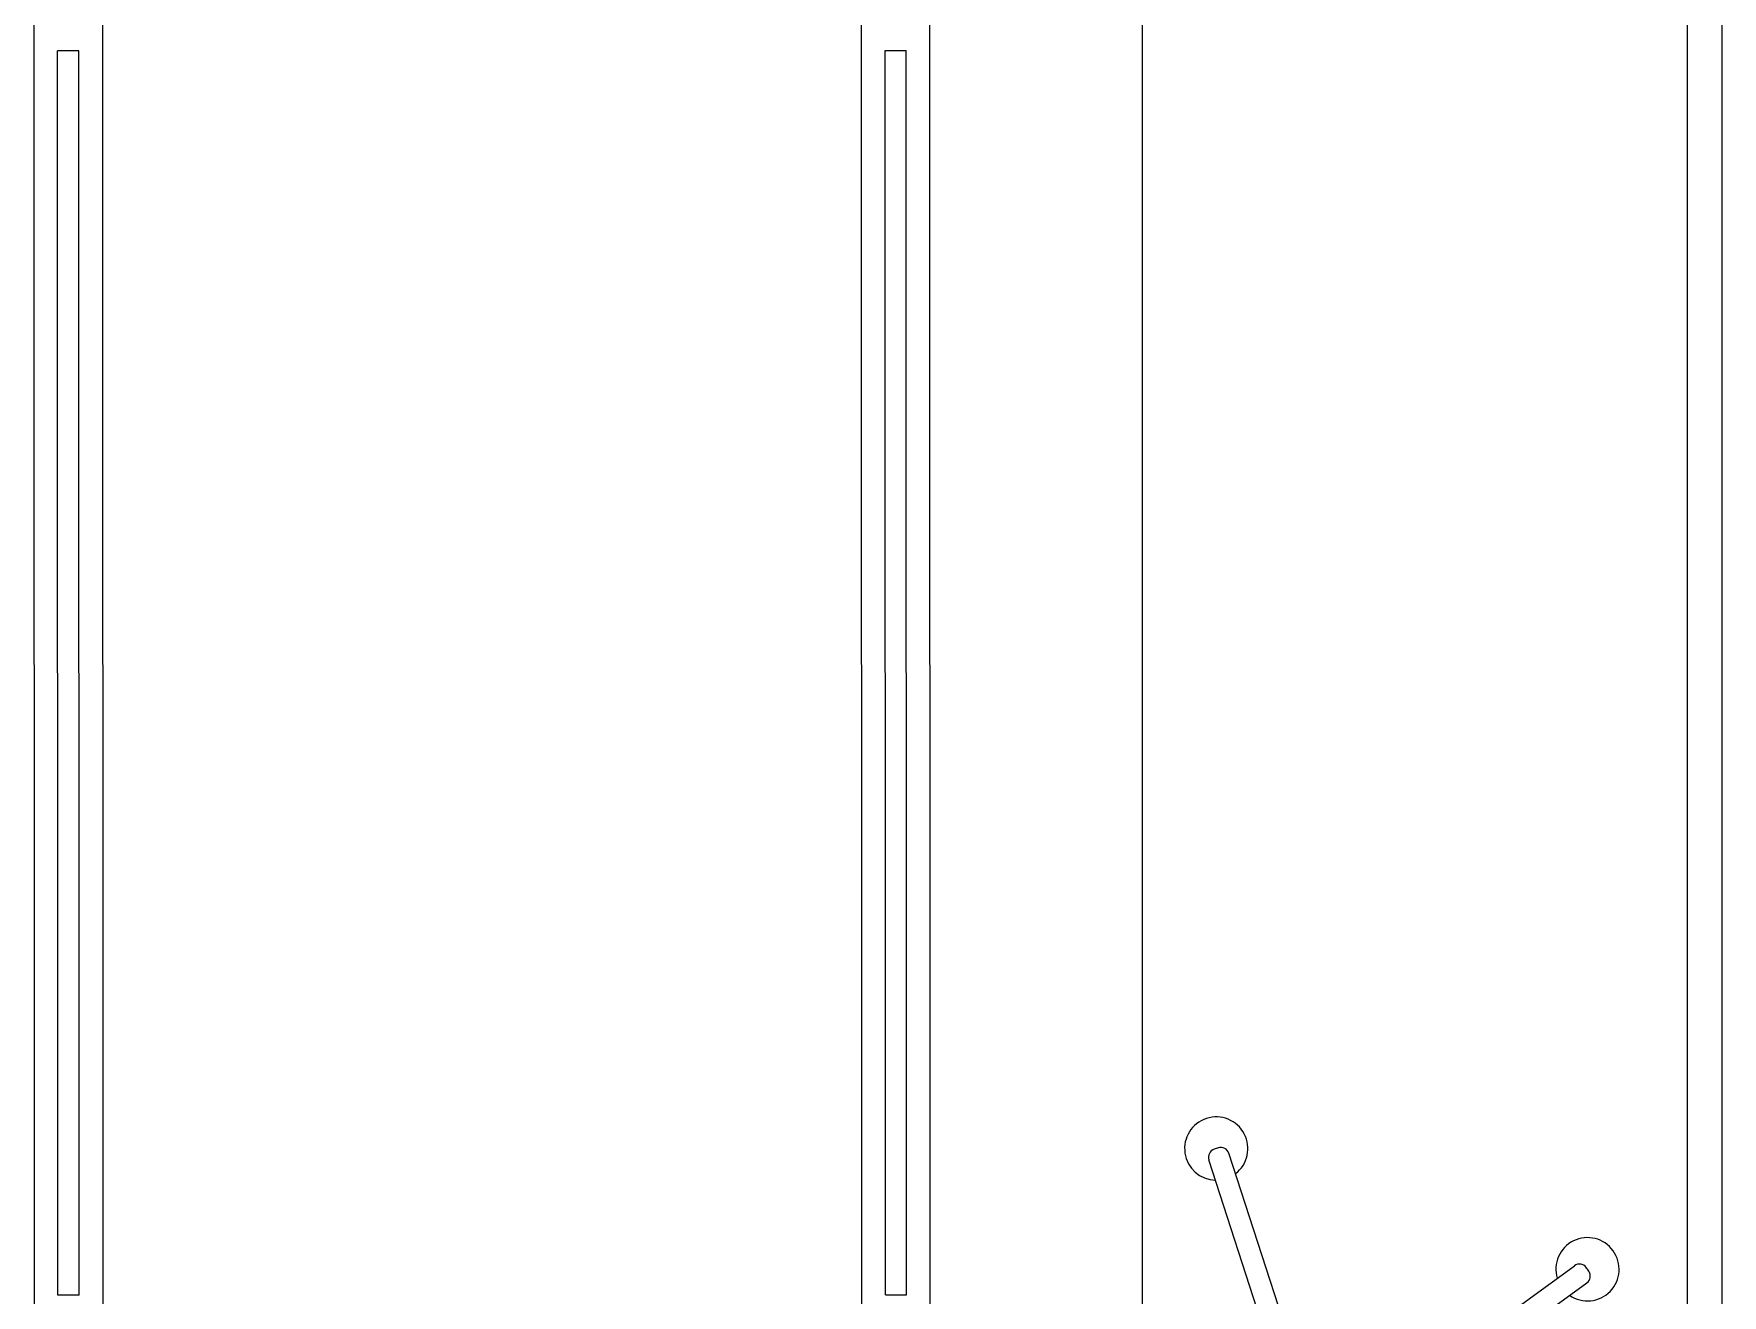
# Model space of a CAD drawing. Header units: metres. Extents: x -18745 to 220762, y -1579758 to -1356048.
# Drawn here: x 157712 to 159313, y -1410721 to -1409524 of the extents above; entities that cross this region are included whole.
import ezdxf

# ---------------------------------------------------------------- set-up
doc = ezdxf.new("R2010")
doc.units = ezdxf.units.M
doc.layers.get('0').update_dxf_attribs({"lineweight": 0})
doc.layers.add('A-100 - Copy$0$axes', color=8, linetype='Continuous')
for name, color, linetype, lineweight in [('A-100 - Copy$0$Medical Equipment and Furniture', 8, 'Continuous', 0), ('A-100 - Copy$0$Medical Equipment and Furniture1', 8, 'Continuous', 5), ('A-100 - Copy$0$Walls', 8, 'Continuous', 0)]:
    doc.layers.add(name, color=color, linetype=linetype, lineweight=lineweight)

# ---------------------------------------------------------------- blocks, each defined once
blk = doc.blocks.new('A-100 - Copy$0$HF16786E-P')
at = {"layer": 'A-100 - Copy$0$Medical Equipment and Furniture1'}
for p, q in [((0, 0.425), (-2.14, 0.425)), ((-0.48, 0.4025), (-1.66, 0.4025)), ((-1.66, 0.3825), (-1.66, 0.4025)), ((-0.48, 0.3825), (-0.48, 0.4025)), ((-0.48, 0.3825), (-1.66, 0.3825)), ((-0.28, 0.36), (-1.86, 0.36)), ((-1.86, -0.36), (-0.28, -0.36)), ((-0.48, -0.3825), (-1.66, -0.3825)), ((-1.66, -0.3825), (-1.66, -0.4025)), ((-0.48, -0.3825), (-0.48, -0.4025)), ((-0.48, -0.4025), (-1.66, -0.4025)), ((-2.14, -0.425), (0, -0.425))]:
    blk.add_line(p, q, dxfattribs=at)
for points in [[(-0.48, 0.3825), (-0.48, 0.3825), (-0.48, 0.3825), (-0.48, 0.3825), (-0.48, 0.3825), (-0.48, 0.3825), (-0.48, 0.3825), (-0.48, 0.3825), (-0.48, 0.3825), (-0.48, 0.3825), (-0.48, 0.3825), (-0.48, 0.3825), (-0.48, 0.3825), (-0.48, 0.3825), (-0.48, 0.3825), (-0.48, 0.3825), (-0.48, 0.3825), (-0.48, 0.3825), (-0.48, 0.3825), (-0.48, 0.3825), (-0.48, 0.3825), (-0.48, 0.3825), (-0.48, 0.3825), (-0.48, 0.3825), (-0.48, 0.3825), (-0.48, 0.3825), (-0.48, 0.3825), (-0.48, 0.3825), (-0.48, 0.3825), (-0.48, 0.3825), (-0.48, 0.3825), (-0.48, 0.3825), (-0.48, 0.3825), (-0.48, 0.3825), (-0.48, 0.3825), (-0.48, 0.3825), (-0.48, 0.3825), (-0.48, 0.3825), (-0.48, 0.3825), (-0.48, 0.3825), (-0.48, 0.3825), (-0.48, 0.3825), (-0.48, 0.3825), (-0.48, 0.3825), (-0.48, 0.3825), (-0.48, 0.3825), (-0.48, 0.3825), (-0.48, 0.3825), (-0.48, 0.3825), (-0.48, 0.3825), (-0.48, 0.3825), (-0.48, 0.3825), (-0.48, 0.3825), (-0.48, 0.3825), (-0.48, 0.3825), (-0.48, 0.3825), (-0.48, 0.3825), (-0.48, 0.3825), (-0.48, 0.3825), (-0.48, 0.3825), (-0.48, 0.3825), (-0.48, 0.3825), (-0.48, 0.3825), (-0.48, 0.3825), (-0.48, 0.3825), (-0.48, 0.3825), (-0.48, 0.3825), (-0.48, 0.3825), (-0.48, 0.3825), (-0.48, 0.3825), (-0.48, 0.3825), (-0.48, 0.3825), (-0.48, 0.3825), (-0.48, 0.3825), (-0.48, 0.3825), (-0.48, 0.3825), (-0.48, 0.3825), (-0.48, 0.3825), (-0.48, 0.3825), (-0.48, 0.3825), (-0.48, 0.3825), (-0.48, 0.3825), (-0.48, 0.3825), (-0.48, 0.3825), (-0.48, 0.3825), (-0.48, 0.3825), (-0.48, 0.3825), (-0.48, 0.3825), (-0.48, 0.3825), (-0.48, 0.3825), (-0.48, 0.3825), (-0.48, 0.3825), (-0.48, 0.3825), (-0.48, 0.3825), (-0.48, 0.3825), (-0.48, 0.3825), (-0.48, 0.3825), (-0.48, 0.3825), (-0.48, 0.3825), (-0.48, 0.3825), (-0.48, 0.3825), (-0.48, 0.3825), (-0.48, 0.3825), (-0.48, 0.3825), (-0.48, 0.3825), (-0.48, 0.3825), (-0.48, 0.3825), (-0.48, 0.3825), (-0.48, 0.3825), (-0.48, 0.3825), (-0.48, 0.3825), (-0.48, 0.3825), (-0.48, 0.3825), (-0.48, 0.3825), (-0.48, 0.3825), (-0.48, 0.3825), (-0.48, 0.3825), (-0.48, 0.3825), (-0.48, 0.3825), (-0.48, 0.3825), (-0.48, 0.3825), (-0.48, 0.3825), (-0.48, 0.3825), (-0.48, 0.3825), (-0.48, 0.3825), (-0.48, 0.3825), (-0.48, 0.3825), (-0.48, 0.3825), (-0.48, 0.3825), (-0.48, 0.3825), (-0.48, 0.3825), (-0.48, 0.3825), (-0.48, 0.3825), (-0.48, 0.3825), (-0.48, 0.3825), (-0.48, 0.3825), (-0.48, 0.3825), (-0.48, 0.3825), (-0.48, 0.3825), (-0.48, 0.3825), (-0.48, 0.3825), (-0.48, 0.3825), (-0.48, 0.3825), (-0.48, 0.3825), (-0.48, 0.3825), (-0.48, 0.3825), (-0.48, 0.3825), (-0.48, 0.3825), (-0.48, 0.3825), (-0.48, 0.3825), (-0.48, 0.3825), (-0.48, 0.3825), (-0.48, 0.3825), (-0.48, 0.3825), (-0.48, 0.3825), (-0.48, 0.3825), (-0.48, 0.3825), (-0.48, 0.3825), (-0.48, 0.3825), (-0.48, 0.3825), (-0.48, 0.3825), (-0.48, 0.3825), (-0.48, 0.3825), (-0.48, 0.3825), (-0.48, 0.3825), (-0.48, 0.3825), (-0.48, 0.3825), (-0.48, 0.3825), (-0.48, 0.3825), (-0.48, 0.3825), (-0.48, 0.3825), (-0.48, 0.3825), (-0.48, 0.3825), (-0.48, 0.3825), (-0.48, 0.3825), (-0.48, 0.3825), (-0.48, 0.3825), (-0.48, 0.3825), (-0.48, 0.3825), (-0.48, 0.3825), (-0.48, 0.3825), (-0.48, 0.3825), (-0.48, 0.3825), (-0.48, 0.3825), (-0.48, 0.3825), (-0.48, 0.3825), (-0.48, 0.3825), (-0.48, 0.3825), (-0.48, 0.3825), (-0.48, 0.3825), (-0.48, 0.3825), (-0.48, 0.3825), (-0.48, 0.3825), (-0.48, 0.3825), (-0.48, 0.3825), (-0.48, 0.3825), (-0.48, 0.3825), (-0.48, 0.3825), (-0.48, 0.3825), (-0.48, 0.3825), (-0.48, 0.3825), (-0.48, 0.3825), (-0.48, 0.3825), (-0.48, 0.3825), (-0.48, 0.3825), (-0.48, 0.3825), (-0.48, 0.3825), (-0.48, 0.3825), (-0.48, 0.3825), (-0.48, 0.3825), (-0.48, 0.3825), (-0.48, 0.3825), (-0.48, 0.3825), (-0.48, 0.3825), (-0.48, 0.3825), (-0.48, 0.3825), (-0.48, 0.3825), (-0.48, 0.3825), (-0.48, 0.3825)], [(-0.48, 0.3825), (-0.48, 0.3825), (-0.48, 0.3825), (-0.48, 0.3825), (-0.48, 0.3825), (-0.48, 0.3825), (-0.48, 0.3825), (-0.48, 0.3825), (-0.48, 0.3825), (-0.48, 0.3825), (-0.48, 0.3825), (-0.48, 0.3825), (-0.48, 0.3825), (-0.48, 0.3825), (-0.48, 0.3825), (-0.48, 0.3825), (-0.48, 0.3825), (-0.48, 0.3825), (-0.48, 0.3825), (-0.48, 0.3825), (-0.48, 0.3825), (-0.48, 0.3825), (-0.48, 0.3825), (-0.48, 0.3825), (-0.48, 0.3825), (-0.48, 0.3825), (-0.48, 0.3825), (-0.48, 0.3825), (-0.48, 0.3825), (-0.48, 0.3825), (-0.48, 0.3825), (-0.48, 0.3825), (-0.48, 0.3825), (-0.48, 0.3825), (-0.48, 0.3825), (-0.48, 0.3825), (-0.48, 0.3825), (-0.48, 0.3825), (-0.48, 0.3825), (-0.48, 0.3825), (-0.48, 0.3825), (-0.48, 0.3825), (-0.48, 0.3825), (-0.48, 0.3825), (-0.48, 0.3825), (-0.48, 0.3825), (-0.48, 0.3825), (-0.48, 0.3825), (-0.48, 0.3825), (-0.48, 0.3825), (-0.48, 0.3825), (-0.48, 0.3825), (-0.48, 0.3825), (-0.48, 0.3825), (-0.48, 0.3825), (-0.48, 0.3825), (-0.48, 0.3825), (-0.48, 0.3825), (-0.48, 0.3825), (-0.48, 0.3825), (-0.48, 0.3825), (-0.48, 0.3825), (-0.48, 0.3825), (-0.48, 0.3825), (-0.48, 0.3825), (-0.48, 0.3825), (-0.48, 0.3825), (-0.48, 0.3825), (-0.48, 0.3825), (-0.48, 0.3825), (-0.48, 0.3825), (-0.48, 0.3825), (-0.48, 0.3825), (-0.48, 0.3825), (-0.48, 0.3825), (-0.48, 0.3825), (-0.48, 0.3825), (-0.48, 0.3825), (-0.48, 0.3825), (-0.48, 0.3825), (-0.48, 0.3825), (-0.48, 0.3825), (-0.48, 0.3825), (-0.48, 0.3825), (-0.48, 0.3825), (-0.48, 0.3825), (-0.48, 0.3825), (-0.48, 0.3825), (-0.48, 0.3825), (-0.48, 0.3825), (-0.48, 0.3825), (-0.48, 0.3825), (-0.48, 0.3825), (-0.48, 0.3825), (-0.48, 0.3825), (-0.48, 0.3825), (-0.48, 0.3825), (-0.48, 0.3825), (-0.48, 0.3825), (-0.48, 0.3825), (-0.48, 0.3825), (-0.48, 0.3825), (-0.48, 0.3825), (-0.48, 0.3825), (-0.48, 0.3825), (-0.48, 0.3825), (-0.48, 0.3825), (-0.48, 0.3825), (-0.48, 0.3825), (-0.48, 0.3825), (-0.48, 0.3825), (-0.48, 0.3825), (-0.48, 0.3825), (-0.48, 0.3825), (-0.48, 0.3825), (-0.48, 0.3825), (-0.48, 0.3825), (-0.48, 0.3825), (-0.48, 0.3825), (-0.48, 0.3825), (-0.48, 0.3825), (-0.48, 0.3825), (-0.48, 0.3825), (-0.48, 0.3825), (-0.48, 0.3825), (-0.48, 0.3825), (-0.48, 0.3825), (-0.48, 0.3825), (-0.48, 0.3825), (-0.48, 0.3825), (-0.48, 0.3825), (-0.48, 0.3825), (-0.48, 0.3825), (-0.48, 0.3825), (-0.48, 0.3825), (-0.48, 0.3825), (-0.48, 0.3825), (-0.48, 0.3825), (-0.48, 0.3825), (-0.48, 0.3825), (-0.48, 0.3825), (-0.48, 0.3825), (-0.48, 0.3825), (-0.48, 0.3825), (-0.48, 0.3825), (-0.48, 0.3825), (-0.48, 0.3825), (-0.48, 0.3825), (-0.48, 0.3825), (-0.48, 0.3825), (-0.48, 0.3825), (-0.48, 0.3825), (-0.48, 0.3825), (-0.48, 0.3825), (-0.48, 0.3825), (-0.48, 0.3825), (-0.48, 0.3825), (-0.48, 0.3825), (-0.48, 0.3825), (-0.48, 0.3825), (-0.48, 0.3825), (-0.48, 0.3825), (-0.48, 0.3825), (-0.48, 0.3825), (-0.48, 0.3825), (-0.48, 0.3825), (-0.48, 0.3825), (-0.48, 0.3825), (-0.48, 0.3825), (-0.48, 0.3825), (-0.48, 0.3825), (-0.48, 0.3825), (-0.48, 0.3825), (-0.48, 0.3825), (-0.48, 0.3825), (-0.48, 0.3825), (-0.48, 0.3825), (-0.48, 0.3825), (-0.48, 0.3825), (-0.48, 0.3825), (-0.48, 0.3825), (-0.48, 0.3825), (-0.48, 0.3825), (-0.48, 0.3825), (-0.48, 0.3825), (-0.48, 0.3825), (-0.48, 0.3825), (-0.48, 0.3825), (-0.48, 0.3825), (-0.48, 0.3825), (-0.48, 0.3825), (-0.48, 0.3825), (-0.48, 0.3825), (-0.48, 0.3825), (-0.48, 0.3825), (-0.48, 0.3825), (-0.48, 0.3825), (-0.48, 0.3825), (-0.48, 0.3825), (-0.48, 0.3825), (-0.48, 0.3825), (-0.48, 0.3825), (-0.48, 0.3825), (-0.48, 0.3825), (-0.48, 0.3825), (-0.48, 0.3825), (-0.48, 0.3825), (-0.48, 0.3825), (-0.48, 0.3825), (-0.48, 0.3825), (-0.48, 0.3825), (-0.48, 0.3825), (-0.48, 0.3825), (-0.48, 0.3825)], [(-0.48, 0.3825), (-0.48, 0.3825), (-0.48, 0.3825), (-0.48, 0.3825), (-0.48, 0.3825), (-0.48, 0.3825), (-0.48, 0.3825), (-0.48, 0.3825), (-0.48, 0.3825), (-0.48, 0.3825), (-0.48, 0.3825), (-0.48, 0.3825), (-0.48, 0.3825), (-0.48, 0.3825), (-0.48, 0.3825), (-0.48, 0.3825), (-0.48, 0.3825), (-0.48, 0.3825), (-0.48, 0.3825), (-0.48, 0.3825), (-0.48, 0.3825), (-0.48, 0.3825), (-0.48, 0.3825), (-0.48, 0.3825), (-0.48, 0.3825), (-0.48, 0.3825), (-0.48, 0.3825), (-0.48, 0.3825), (-0.48, 0.3825), (-0.48, 0.3825), (-0.48, 0.3825), (-0.48, 0.3825), (-0.48, 0.3825), (-0.48, 0.3825), (-0.48, 0.3825), (-0.48, 0.3825), (-0.48, 0.3825), (-0.48, 0.3825), (-0.48, 0.3825), (-0.48, 0.3825), (-0.48, 0.3825), (-0.48, 0.3825), (-0.48, 0.3825), (-0.48, 0.3825), (-0.48, 0.3825), (-0.48, 0.3825), (-0.48, 0.3825), (-0.48, 0.3825), (-0.48, 0.3825), (-0.48, 0.3825), (-0.48, 0.3825), (-0.48, 0.3825), (-0.48, 0.3825), (-0.48, 0.3825), (-0.48, 0.3825), (-0.48, 0.3825), (-0.48, 0.3825), (-0.48, 0.3825), (-0.48, 0.3825), (-0.48, 0.3825), (-0.48, 0.3825), (-0.48, 0.3825), (-0.48, 0.3825), (-0.48, 0.3825), (-0.48, 0.3825), (-0.48, 0.3825), (-0.48, 0.3825), (-0.48, 0.3825), (-0.48, 0.3825), (-0.48, 0.3825), (-0.48, 0.3825), (-0.48, 0.3825), (-0.48, 0.3825), (-0.48, 0.3825), (-0.48, 0.3825), (-0.48, 0.3825), (-0.48, 0.3825), (-0.48, 0.3825), (-0.48, 0.3825), (-0.48, 0.3825), (-0.48, 0.3825), (-0.48, 0.3825), (-0.48, 0.3825), (-0.48, 0.3825), (-0.48, 0.3825), (-0.48, 0.3825), (-0.48, 0.3825), (-0.48, 0.3825), (-0.48, 0.3825), (-0.48, 0.3825), (-0.48, 0.3825), (-0.48, 0.3825), (-0.48, 0.3825), (-0.48, 0.3825), (-0.48, 0.3825), (-0.48, 0.3825), (-0.48, 0.3825), (-0.48, 0.3825), (-0.48, 0.3825), (-0.48, 0.3825), (-0.48, 0.3825), (-0.48, 0.3825), (-0.48, 0.3825), (-0.48, 0.3825), (-0.48, 0.3825), (-0.48, 0.3825), (-0.48, 0.3825), (-0.48, 0.3825), (-0.48, 0.3825), (-0.48, 0.3825), (-0.48, 0.3825), (-0.48, 0.3825), (-0.48, 0.3825), (-0.48, 0.3825), (-0.48, 0.3825), (-0.48, 0.3825), (-0.48, 0.3825), (-0.48, 0.3825), (-0.48, 0.3825), (-0.48, 0.3825), (-0.48, 0.3825), (-0.48, 0.3825), (-0.48, 0.3825), (-0.48, 0.3825), (-0.48, 0.3825), (-0.48, 0.3825), (-0.48, 0.3825), (-0.48, 0.3825), (-0.48, 0.3825), (-0.48, 0.3825), (-0.48, 0.3825), (-0.48, 0.3825), (-0.48, 0.3825), (-0.48, 0.3825), (-0.48, 0.3825), (-0.48, 0.3825), (-0.48, 0.3825), (-0.48, 0.3825), (-0.48, 0.3825), (-0.48, 0.3825), (-0.48, 0.3825), (-0.48, 0.3825), (-0.48, 0.3825), (-0.48, 0.3825), (-0.48, 0.3825), (-0.48, 0.3825), (-0.48, 0.3825), (-0.48, 0.3825), (-0.48, 0.3825), (-0.48, 0.3825), (-0.48, 0.3825), (-0.48, 0.3825), (-0.48, 0.3825), (-0.48, 0.3825), (-0.48, 0.3825), (-0.48, 0.3825), (-0.48, 0.3825), (-0.48, 0.3825), (-0.48, 0.3825), (-0.48, 0.3825), (-0.48, 0.3825), (-0.48, 0.3825), (-0.48, 0.3825), (-0.48, 0.3825), (-0.48, 0.3825), (-0.48, 0.3825), (-0.48, 0.3825), (-0.48, 0.3825), (-0.48, 0.3825), (-0.48, 0.3825), (-0.48, 0.3825), (-0.48, 0.3825), (-0.48, 0.3825), (-0.48, 0.3825), (-0.48, 0.3825), (-0.48, 0.3825), (-0.48, 0.3825), (-0.48, 0.3825), (-0.48, 0.3825), (-0.48, 0.3825), (-0.48, 0.3825), (-0.48, 0.3825), (-0.48, 0.3825), (-0.48, 0.3825), (-0.48, 0.3825), (-0.48, 0.3825), (-0.48, 0.3825), (-0.48, 0.3825), (-0.48, 0.3825), (-0.48, 0.3825), (-0.48, 0.3825), (-0.48, 0.3825), (-0.48, 0.3825), (-0.48, 0.3825), (-0.48, 0.3825), (-0.48, 0.3825), (-0.48, 0.3825), (-0.48, 0.3825), (-0.48, 0.3825), (-0.48, 0.3825), (-0.48, 0.3825), (-0.48, 0.3825), (-0.48, 0.3825), (-0.48, 0.3825), (-0.48, 0.3825), (-0.48, 0.3825), (-0.48, 0.3825), (-0.48, 0.3825), (-0.48, 0.3825), (-0.48, 0.3825), (-0.48, 0.3825), (-0.48, 0.3825), (-0.48, 0.3825), (-0.48, 0.3825), (-0.48, 0.3825), (-0.48, 0.3825), (-0.48, 0.3825), (-0.48, 0.3825), (-0.48, 0.3825), (-0.48, 0.3825), (-0.48, 0.3825), (-0.48, 0.3825), (-0.48, 0.3825), (-0.48, 0.3825), (-0.48, 0.3825), (-0.48, 0.3825), (-0.48, 0.3825), (-0.48, 0.3825), (-0.48, 0.3825), (-0.48, 0.3825), (-0.48, 0.3825), (-0.48, 0.3825), (-0.48, 0.3825), (-0.48, 0.3825), (-0.48, 0.3825), (-0.48, 0.3825), (-0.48, 0.3825), (-0.48, 0.3825), (-0.48, 0.3825), (-0.48, 0.3825), (-0.48, 0.3825), (-0.48, 0.3825), (-0.48, 0.3825), (-0.48, 0.3825), (-0.48, 0.3825), (-0.48, 0.3825), (-0.48, 0.3825), (-0.48, 0.3825), (-0.48, 0.3825), (-0.48, 0.3825), (-0.48, 0.3825), (-0.48, 0.3825), (-0.48, 0.3825), (-0.48, 0.3825), (-0.48, 0.3825), (-0.48, 0.3825), (-0.48, 0.3825), (-0.48, 0.3825), (-0.48, 0.3825), (-0.48, 0.3825), (-0.48, 0.3825), (-0.48, 0.3825), (-0.48, 0.3825), (-0.48, 0.3825), (-0.48, 0.3825), (-0.48, 0.3825), (-0.48, 0.3825), (-0.48, 0.3825), (-0.48, 0.3825), (-0.48, 0.3825), (-0.48, 0.3825), (-0.48, 0.3825), (-0.48, 0.3825), (-0.48, 0.3825), (-0.48, 0.3825), (-0.48, 0.3825), (-0.48, 0.3825)]]:
    blk.add_lwpolyline(points, close=True, dxfattribs=at)
for points in [[(-0.48, 0.3825), (-0.48, 0.3825), (-0.48, 0.3825), (-0.48, 0.3825), (-0.48, 0.3825), (-0.48, 0.3825), (-0.48, 0.3825), (-0.48, 0.3825)], [(-0.48, 0.3825), (-0.48, 0.3825), (-0.48, 0.3825), (-0.48, 0.3825), (-0.48, 0.3825), (-0.48, 0.3825), (-0.48, 0.3825), (-0.48, 0.3825), (-0.48, 0.3825), (-0.48, 0.3825), (-0.48, 0.3825), (-0.48, 0.3825), (-0.48, 0.3825), (-0.48, 0.3825), (-0.48, 0.3825), (-0.48, 0.3825), (-0.48, 0.3825), (-0.48, 0.3825), (-0.48, 0.3825), (-0.48, 0.3825), (-0.48, 0.3825), (-0.48, 0.3825), (-0.48, 0.3825), (-0.48, 0.3825), (-0.48, 0.3825), (-0.48, 0.3825), (-0.48, 0.3825), (-0.48, 0.3825), (-0.48, 0.3825), (-0.48, 0.3825), (-0.48, 0.3825), (-0.48, 0.3825), (-0.48, 0.3825), (-0.48, 0.3825), (-0.48, 0.3825), (-0.48, 0.3825), (-0.48, 0.3825), (-0.48, 0.3825), (-0.48, 0.3825), (-0.48, 0.3825), (-0.48, 0.3825), (-0.48, 0.3825), (-0.48, 0.3825), (-0.48, 0.3825), (-0.48, 0.3825), (-0.48, 0.3825), (-0.48, 0.3825), (-0.48, 0.3825), (-0.48, 0.3825), (-0.48, 0.3825), (-0.48, 0.3825), (-0.48, 0.3825), (-0.48, 0.3825), (-0.48, 0.3825), (-0.48, 0.3825), (-0.48, 0.3825), (-0.48, 0.3825), (-0.48, 0.3825), (-0.48, 0.3825), (-0.48, 0.3825), (-0.48, 0.3825), (-0.48, 0.3825), (-0.48, 0.3825), (-0.48, 0.3825), (-0.48, 0.3825), (-0.48, 0.3825), (-0.48, 0.3825), (-0.48, 0.3825), (-0.48, 0.3825), (-0.48, 0.3825), (-0.48, 0.3825), (-0.48, 0.3825), (-0.48, 0.3825), (-0.48, 0.3825), (-0.48, 0.3825), (-0.48, 0.3825), (-0.48, 0.3825), (-0.48, 0.3825), (-0.48, 0.3825), (-0.48, 0.3825), (-0.48, 0.3825), (-0.48, 0.3825), (-0.48, 0.3825), (-0.48, 0.3825), (-0.48, 0.3825), (-0.48, 0.3825), (-0.48, 0.3825), (-0.48, 0.3825), (-0.48, 0.3825), (-0.48, 0.3825), (-0.48, 0.3825), (-0.48, 0.3825), (-0.48, 0.3825), (-0.48, 0.3825), (-0.48, 0.3825), (-0.48, 0.3825), (-0.48, 0.3825), (-0.48, 0.3825), (-0.48, 0.3825), (-0.48, 0.3825), (-0.48, 0.3825), (-0.48, 0.3825), (-0.48, 0.3825), (-0.48, 0.3825), (-0.48, 0.3825), (-0.48, 0.3825), (-0.48, 0.3825), (-0.48, 0.3825), (-0.48, 0.3825), (-0.48, 0.3825), (-0.48, 0.3825)], [(-0.48, 0.3825), (-0.48, 0.3825), (-0.48, 0.3825), (-0.48, 0.3825), (-0.48, 0.3825), (-0.48, 0.3825), (-0.48, 0.3825), (-0.48, 0.3825), (-0.48, 0.3825), (-0.48, 0.3825), (-0.48, 0.3825), (-0.48, 0.3825), (-0.48, 0.3825), (-0.48, 0.3825), (-0.48, 0.3825), (-0.48, 0.3825), (-0.48, 0.3825)], [(-0.48, 0.3825), (-0.48, 0.3825), (-0.48, 0.3825), (-0.48, 0.3825), (-0.48, 0.3825), (-0.48, 0.3825), (-0.48, 0.3825)], [(-0.48, 0.3825), (-0.48, 0.3825), (-0.48, 0.3825), (-0.48, 0.3825), (-0.48, 0.3825), (-0.48, 0.3825), (-0.48, 0.3825), (-0.48, 0.3825), (-0.48, 0.3825), (-0.48, 0.3825), (-0.48, 0.3825), (-0.48, 0.3825)], [(-0.48, 0.3825), (-0.48, 0.3825), (-0.48, 0.3825), (-0.48, 0.3825), (-0.48, 0.3825), (-0.48, 0.3825), (-0.48, 0.3825), (-0.48, 0.3825), (-0.48, 0.3825), (-0.48, 0.3825), (-0.48, 0.3825), (-0.48, 0.3825), (-0.48, 0.3825), (-0.48, 0.3825), (-0.48, 0.3825), (-0.48, 0.3825), (-0.48, 0.3825), (-0.48, 0.3825), (-0.48, 0.3825), (-0.48, 0.3825), (-0.48, 0.3825), (-0.48, 0.3825), (-0.48, 0.3825), (-0.48, 0.3825), (-0.48, 0.3825), (-0.48, 0.3825), (-0.48, 0.3825), (-0.48, 0.3825), (-0.48, 0.3825), (-0.48, 0.3825), (-0.48, 0.3825), (-0.48, 0.3825), (-0.48, 0.3825), (-0.48, 0.3825), (-0.48, 0.3825), (-0.48, 0.3825), (-0.48, 0.3825), (-0.48, 0.3825), (-0.48, 0.3825), (-0.48, 0.3825), (-0.48, 0.3825), (-0.48, 0.3825), (-0.48, 0.3825), (-0.48, 0.3825), (-0.48, 0.3825), (-0.48, 0.3825), (-0.48, 0.3825), (-0.48, 0.3825), (-0.48, 0.3825), (-0.48, 0.3825), (-0.48, 0.3825), (-0.48, 0.3825), (-0.48, 0.3825), (-0.48, 0.3825), (-0.48, 0.3825), (-0.48, 0.3825), (-0.48, 0.3825), (-0.48, 0.3825), (-0.48, 0.3825), (-0.48, 0.3825), (-0.48, 0.3825), (-0.48, 0.3825), (-0.48, 0.3825), (-0.48, 0.3825), (-0.48, 0.3825), (-0.48, 0.3825), (-0.48, 0.3825), (-0.48, 0.3825), (-0.48, 0.3825), (-0.48, 0.3825), (-0.48, 0.3825), (-0.48, 0.3825), (-0.48, 0.3825), (-0.48, 0.3825), (-0.48, 0.3825), (-0.48, 0.3825), (-0.48, 0.3825), (-0.48, 0.3825), (-0.48, 0.3825), (-0.48, 0.3825), (-0.48, 0.3825), (-0.48, 0.3825), (-0.48, 0.3825), (-0.48, 0.3825), (-0.48, 0.3825), (-0.48, 0.3825), (-0.48, 0.3825), (-0.48, 0.3825), (-0.48, 0.3825)], [(-0.48, 0.3825), (-0.48, 0.3825), (-0.48, 0.3825), (-0.48, 0.3825), (-0.48, 0.3825), (-0.48, 0.3825), (-0.48, 0.3825), (-0.48, 0.3825), (-0.48, 0.3825), (-0.48, 0.3825), (-0.48, 0.3825), (-0.48, 0.3825), (-0.48, 0.3825), (-0.48, 0.3825), (-0.48, 0.3825), (-0.48, 0.3825), (-0.48, 0.3825), (-0.48, 0.3825), (-0.48, 0.3825), (-0.48, 0.3825), (-0.48, 0.3825), (-0.48, 0.3825), (-0.48, 0.3825), (-0.48, 0.3825), (-0.48, 0.3825), (-0.48, 0.3825), (-0.48, 0.3825), (-0.48, 0.3825), (-0.48, 0.3825), (-0.48, 0.3825), (-0.48, 0.3825), (-0.48, 0.3825), (-0.48, 0.3825), (-0.48, 0.3825), (-0.48, 0.3825), (-0.48, 0.3825), (-0.48, 0.3825), (-0.48, 0.3825), (-0.48, 0.3825), (-0.48, 0.3825), (-0.48, 0.3825), (-0.48, 0.3825), (-0.48, 0.3825), (-0.48, 0.3825), (-0.48, 0.3825), (-0.48, 0.3825), (-0.48, 0.3825), (-0.48, 0.3825), (-0.48, 0.3825), (-0.48, 0.3825), (-0.48, 0.3825), (-0.48, 0.3825), (-0.48, 0.3825), (-0.48, 0.3825)], [(-0.48, 0.3825), (-0.48, 0.3825), (-0.48, 0.3825), (-0.48, 0.3825), (-0.48, 0.3825), (-0.48, 0.3825), (-0.48, 0.3825), (-0.48, 0.3825), (-0.48, 0.3825), (-0.48, 0.3825)], [(-0.48, 0.3825), (-0.48, 0.3825), (-0.48, 0.3825), (-0.48, 0.3825), (-0.48, 0.3825), (-0.48, 0.3825), (-0.48, 0.3825), (-0.48, 0.3825), (-0.48, 0.3825), (-0.48, 0.3825)], [(-0.48, 0.3825), (-0.48, 0.3825), (-0.48, 0.3825), (-0.48, 0.3825), (-0.48, 0.3825), (-0.48, 0.3825), (-0.48, 0.3825), (-0.48, 0.3825), (-0.48, 0.3825), (-0.48, 0.3825), (-0.48, 0.3825), (-0.48, 0.3825), (-0.48, 0.3825), (-0.48, 0.3825), (-0.48, 0.3825)], [(-0.48, 0.3825), (-0.48, 0.3825), (-0.48, 0.3825), (-0.48, 0.3825), (-0.48, 0.3825), (-0.48, 0.3825), (-0.48, 0.3825), (-0.48, 0.3825), (-0.48, 0.3825), (-0.48, 0.3825)], [(-0.48, 0.3825), (-0.48, 0.3825), (-0.48, 0.3825), (-0.48, 0.3825), (-0.48, 0.3825), (-0.48, 0.3825), (-0.48, 0.3825)], [(-0.48, 0.3825), (-0.48, 0.3825), (-0.48, 0.3825), (-0.48, 0.3825), (-0.48, 0.3825), (-0.48, 0.3825), (-0.48, 0.3825), (-0.48, 0.3825), (-0.48, 0.3825), (-0.48, 0.3825)], [(-0.48, 0.3825), (-0.48, 0.3825), (-0.48, 0.3825), (-0.48, 0.3825), (-0.48, 0.3825), (-0.48, 0.3825), (-0.48, 0.3825), (-0.48, 0.3825), (-0.48, 0.3825), (-0.48, 0.3825), (-0.48, 0.3825), (-0.48, 0.3825), (-0.48, 0.3825), (-0.48, 0.3825), (-0.48, 0.3825), (-0.48, 0.3825), (-0.48, 0.3825), (-0.48, 0.3825)], [(-0.48, 0.3825), (-0.48, 0.3825), (-0.48, 0.3825), (-0.48, 0.3825), (-0.48, 0.3825), (-0.48, 0.3825), (-0.48, 0.3825), (-0.48, 0.3825), (-0.48, 0.3825)]]:
    blk.add_lwpolyline(points, dxfattribs=at)
blk = doc.blocks.new('A-100 - Copy$0$HF12177-P')
for p, q in [((-0.0196, -0.007), (-0.1885, 0.2255)), ((0, 0), (-0.1724, 0.2372)), ((0, 0), (0.1724, 0.2372)), ((0.0196, -0.007), (0.1885, 0.2255)), ((-0.12, -0.015), (-0.12, -0.019)), ((-0.112, -0.007), (0.112, -0.007)), ((-0.1, -0.007), (-0.1, -0.027)), ((0.1, -0.007), (0.1, -0.027)), ((0.12, -0.015), (0.12, -0.019)), ((-0.0631, -0.027), (-0.2951, -0.1024)), ((-0.01, -0.0308), (-0.2889, -0.1214)), ((-0.112, -0.027), (0.112, -0.027)), ((-0.01, -0.0308), (-0.01, -0.324)), ((0.01, -0.0308), (0.01, -0.324)), ((0.01, -0.0308), (0.2889, -0.1214)), ((0.0631, -0.027), (0.2951, -0.1024))]:
    blk.add_line(p, q)
for centre, radius, start, end in [((-0.1852, 0.2378), 0.03, 325.4712, 286.5288), ((0.1852, 0.2378), 0.03, 253.4712, 214.5288), ((-0.1788, 0.2325), 0.008, 36, 125.6267), ((0.1788, 0.2325), 0.008, 54.3733, 144), ((-0.1821, 0.2302), 0.008, 126.3733, 216), ((0, -0.017), 0.315, 125.6267, 126.3733), ((0, -0.017), 0.315, 53.6267, 54.3733), ((0.1821, 0.2302), 0.008, 324, 53.6267), ((-0.112, -0.015), 0.008, 90, 180), ((0.112, -0.015), 0.008, 0, 90), ((-0.112, -0.019), 0.008, 180, 270), ((0.112, -0.019), 0.008, 270, 0), ((-0.2996, -0.1144), 0.03, 37.4712, 358.5288), ((0.2996, -0.1144), 0.03, 181.4712, 142.5288), ((-0.2926, -0.11), 0.008, 108, 197.6267), ((0.2926, -0.11), 0.008, 342.3733, 72), ((0, -0.017), 0.315, 197.6267, 198.3733), ((-0.2914, -0.1138), 0.008, 198.3733, 288), ((0.2914, -0.1138), 0.008, 252, 341.6267), ((0, -0.017), 0.315, 341.6267, 342.3733), ((0, -0.332), 0.03, 109.4712, 70.5288), ((-0.002, -0.324), 0.008, 180, 269.6267), ((0, -0.017), 0.315, 269.6267, 270.3733), ((0.002, -0.324), 0.008, 270.3733, 0)]:
    blk.add_arc(centre, radius, start, end)
blk = doc.blocks.new('A-100 - Copy')
at = {"layer": 'A-100 - Copy$0$axes'}
for p, q in [((158763.3, -1477297.4, 0), (158763.3, -1391762.7, 0)), ((159313.3, -1477297.4, 0), (159313.3, -1391762.7, 0))]:
    blk.add_line(p, q, dxfattribs=at)
at = {"layer": 'A-100 - Copy$0$Walls'}
blk.add_line((159280, -1407230.6, 0), (159280, -1411222.7, 0), dxfattribs=at)
at = {"layer": 'A-100 - Copy$0$Medical Equipment and Furniture', "xscale": 1000, "yscale": 1000, "zscale": 1000, "rotation": 270.0149936594165}
blk.add_blockref('A-100 - Copy$0$HF16786E-P', (158137.1, -1411200.4, 0), dxfattribs=at)
at = {"layer": 'A-100 - Copy$0$Medical Equipment and Furniture', "extrusion": (-1.92689e-13, -1.39405e-12, -1), "xscale": -1000.000000000001, "yscale": 1000.000000000001, "zscale": -1000.000000000001, "rotation": 90.01496832471715}
blk.add_blockref('A-100 - Copy$0$HF12177-P', (-158947.6, -1410881.2, 0), dxfattribs=at)

msp = doc.modelspace()

# ---------------------------------------------------------------- block references
msp.add_blockref('A-100 - Copy', (0, 0))

doc.saveas('drawing.dxf')
